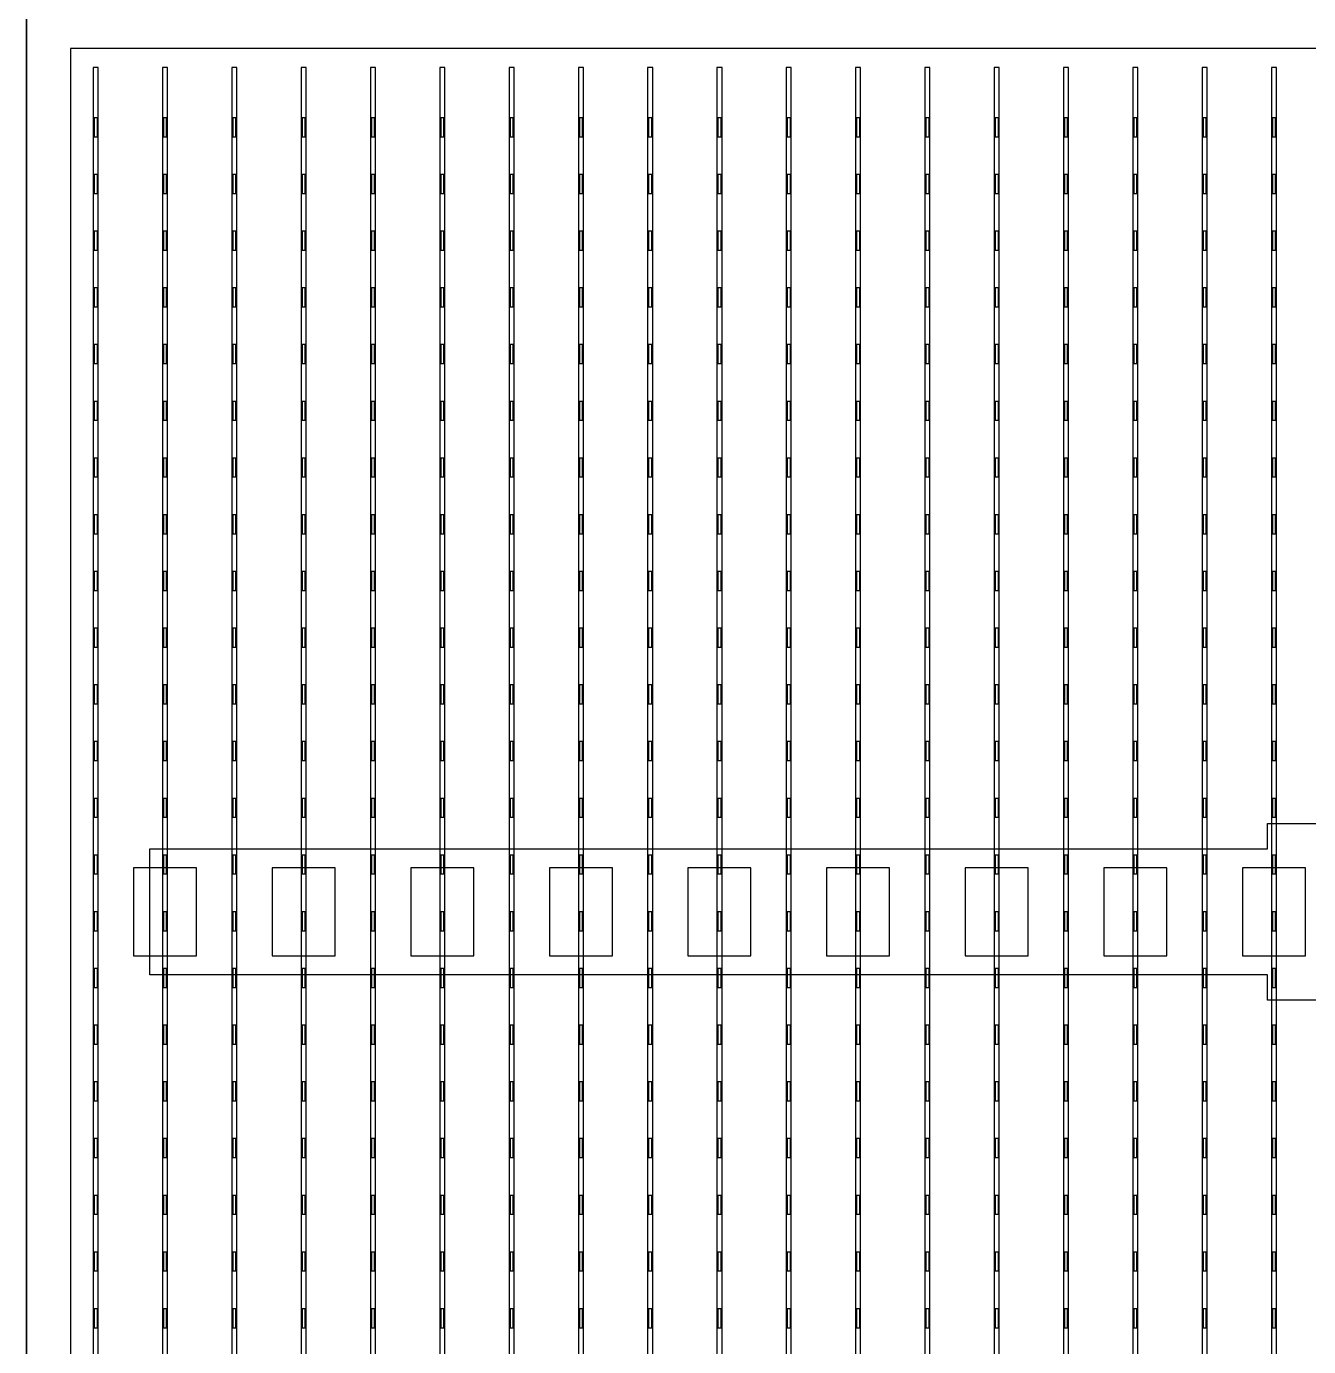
# Model space of a CAD drawing. Header units: millimetres. Extents: x -18 to 142, y -7 to 153.
# Drawn here: x -0.53 to 9.64, y 30.65 to 41.12 of the extents above; entities that cross this region are included whole.
import ezdxf

# ---------------------------------------------------------------- set-up
doc = ezdxf.new("R2010")
doc.units = ezdxf.units.MM
for name, color, linetype in [('BUSBARS', 3, 'Continuous'), ('CELLS', 5, 'Continuous'), ('CONTACT_PADS', 2, 'Continuous'), ('DICING', 4, 'Continuous'), ('FINGERS', 1, 'Continuous'), ('INSULATION', 2, 'Continuous')]:
    doc.layers.add(name, color=color, linetype=linetype)

msp = doc.modelspace()

# ---------------------------------------------------------------- linework, layer by layer
at = {"layer": 'BUSBARS'}
msp.add_lwpolyline([(19.39, 34.6), (19.39, 33.6), (10.52, 33.6), (10.52, 33.4), (9.32, 33.4), (9.32, 33.6), (0.45, 33.6), (0.45, 34.6), (9.32, 34.6), (9.32, 34.8), (10.52, 34.8), (10.52, 34.6), (19.39, 34.6)], close=True, dxfattribs=at)
at = {"layer": 'CELLS'}
msp.add_lwpolyline([(20.37, 20.4), (20.37, 41.3), (-0.53, 41.3), (-0.53, 20.4), (20.37, 20.4)], close=True, dxfattribs=at)
at = {"layer": 'CONTACT_PADS'}
for points in [[(0.033, 40.25), (0.033, 40.4), (0.008, 40.4), (0.008, 40.25), (0.033, 40.25)], [(0.583, 40.25), (0.583, 40.4), (0.558, 40.4), (0.558, 40.25), (0.583, 40.25)], [(1.133, 40.25), (1.133, 40.4), (1.108, 40.4), (1.108, 40.25), (1.133, 40.25)], [(1.683, 40.25), (1.683, 40.4), (1.658, 40.4), (1.658, 40.25), (1.683, 40.25)], [(2.233, 40.25), (2.233, 40.4), (2.208, 40.4), (2.208, 40.25), (2.233, 40.25)], [(2.783, 40.25), (2.783, 40.4), (2.758, 40.4), (2.758, 40.25), (2.783, 40.25)], [(3.333, 40.25), (3.333, 40.4), (3.308, 40.4), (3.308, 40.25), (3.333, 40.25)], [(3.883, 40.25), (3.883, 40.4), (3.858, 40.4), (3.858, 40.25), (3.883, 40.25)], [(4.433, 40.25), (4.433, 40.4), (4.408, 40.4), (4.408, 40.25), (4.433, 40.25)], [(4.983, 40.25), (4.983, 40.4), (4.958, 40.4), (4.958, 40.25), (4.983, 40.25)], [(5.533, 40.25), (5.533, 40.4), (5.508, 40.4), (5.508, 40.25), (5.533, 40.25)], [(6.083, 40.25), (6.083, 40.4), (6.058, 40.4), (6.058, 40.25), (6.083, 40.25)], [(6.633, 40.25), (6.633, 40.4), (6.608, 40.4), (6.608, 40.25), (6.633, 40.25)], [(7.183, 40.25), (7.183, 40.4), (7.158, 40.4), (7.158, 40.25), (7.183, 40.25)], [(7.733, 40.25), (7.733, 40.4), (7.708, 40.4), (7.708, 40.25), (7.733, 40.25)], [(8.283, 40.25), (8.283, 40.4), (8.258, 40.4), (8.258, 40.25), (8.283, 40.25)], [(8.833, 40.25), (8.833, 40.4), (8.808, 40.4), (8.808, 40.25), (8.833, 40.25)], [(9.383, 40.25), (9.383, 40.4), (9.358, 40.4), (9.358, 40.25), (9.383, 40.25)], [(0.033, 39.8), (0.033, 39.95), (0.008, 39.95), (0.008, 39.8), (0.033, 39.8)], [(0.583, 39.8), (0.583, 39.95), (0.558, 39.95), (0.558, 39.8), (0.583, 39.8)], [(1.133, 39.8), (1.133, 39.95), (1.108, 39.95), (1.108, 39.8), (1.133, 39.8)], [(1.683, 39.8), (1.683, 39.95), (1.658, 39.95), (1.658, 39.8), (1.683, 39.8)], [(2.233, 39.8), (2.233, 39.95), (2.208, 39.95), (2.208, 39.8), (2.233, 39.8)], [(2.783, 39.8), (2.783, 39.95), (2.758, 39.95), (2.758, 39.8), (2.783, 39.8)], [(3.333, 39.8), (3.333, 39.95), (3.308, 39.95), (3.308, 39.8), (3.333, 39.8)], [(3.883, 39.8), (3.883, 39.95), (3.858, 39.95), (3.858, 39.8), (3.883, 39.8)], [(4.433, 39.8), (4.433, 39.95), (4.408, 39.95), (4.408, 39.8), (4.433, 39.8)], [(4.983, 39.8), (4.983, 39.95), (4.958, 39.95), (4.958, 39.8), (4.983, 39.8)], [(5.533, 39.8), (5.533, 39.95), (5.508, 39.95), (5.508, 39.8), (5.533, 39.8)], [(6.083, 39.8), (6.083, 39.95), (6.058, 39.95), (6.058, 39.8), (6.083, 39.8)], [(6.633, 39.8), (6.633, 39.95), (6.608, 39.95), (6.608, 39.8), (6.633, 39.8)], [(7.183, 39.8), (7.183, 39.95), (7.158, 39.95), (7.158, 39.8), (7.183, 39.8)], [(7.733, 39.8), (7.733, 39.95), (7.708, 39.95), (7.708, 39.8), (7.733, 39.8)], [(8.283, 39.8), (8.283, 39.95), (8.258, 39.95), (8.258, 39.8), (8.283, 39.8)], [(8.833, 39.8), (8.833, 39.95), (8.808, 39.95), (8.808, 39.8), (8.833, 39.8)], [(9.383, 39.8), (9.383, 39.95), (9.358, 39.95), (9.358, 39.8), (9.383, 39.8)], [(0.033, 39.35), (0.033, 39.5), (0.008, 39.5), (0.008, 39.35), (0.033, 39.35)], [(0.583, 39.35), (0.583, 39.5), (0.558, 39.5), (0.558, 39.35), (0.583, 39.35)], [(1.133, 39.35), (1.133, 39.5), (1.108, 39.5), (1.108, 39.35), (1.133, 39.35)], [(1.683, 39.35), (1.683, 39.5), (1.658, 39.5), (1.658, 39.35), (1.683, 39.35)], [(2.233, 39.35), (2.233, 39.5), (2.208, 39.5), (2.208, 39.35), (2.233, 39.35)], [(2.783, 39.35), (2.783, 39.5), (2.758, 39.5), (2.758, 39.35), (2.783, 39.35)], [(3.333, 39.35), (3.333, 39.5), (3.308, 39.5), (3.308, 39.35), (3.333, 39.35)], [(3.883, 39.35), (3.883, 39.5), (3.858, 39.5), (3.858, 39.35), (3.883, 39.35)], [(4.433, 39.35), (4.433, 39.5), (4.408, 39.5), (4.408, 39.35), (4.433, 39.35)], [(4.983, 39.35), (4.983, 39.5), (4.958, 39.5), (4.958, 39.35), (4.983, 39.35)], [(5.533, 39.35), (5.533, 39.5), (5.508, 39.5), (5.508, 39.35), (5.533, 39.35)], [(6.083, 39.35), (6.083, 39.5), (6.058, 39.5), (6.058, 39.35), (6.083, 39.35)], [(6.633, 39.35), (6.633, 39.5), (6.608, 39.5), (6.608, 39.35), (6.633, 39.35)], [(7.183, 39.35), (7.183, 39.5), (7.158, 39.5), (7.158, 39.35), (7.183, 39.35)], [(7.733, 39.35), (7.733, 39.5), (7.708, 39.5), (7.708, 39.35), (7.733, 39.35)], [(8.283, 39.35), (8.283, 39.5), (8.258, 39.5), (8.258, 39.35), (8.283, 39.35)], [(8.833, 39.35), (8.833, 39.5), (8.808, 39.5), (8.808, 39.35), (8.833, 39.35)], [(9.383, 39.35), (9.383, 39.5), (9.358, 39.5), (9.358, 39.35), (9.383, 39.35)], [(0.033, 38.9), (0.033, 39.05), (0.008, 39.05), (0.008, 38.9), (0.033, 38.9)], [(0.583, 38.9), (0.583, 39.05), (0.558, 39.05), (0.558, 38.9), (0.583, 38.9)], [(1.133, 38.9), (1.133, 39.05), (1.108, 39.05), (1.108, 38.9), (1.133, 38.9)], [(1.683, 38.9), (1.683, 39.05), (1.658, 39.05), (1.658, 38.9), (1.683, 38.9)], [(2.233, 38.9), (2.233, 39.05), (2.208, 39.05), (2.208, 38.9), (2.233, 38.9)], [(2.783, 38.9), (2.783, 39.05), (2.758, 39.05), (2.758, 38.9), (2.783, 38.9)], [(3.333, 38.9), (3.333, 39.05), (3.308, 39.05), (3.308, 38.9), (3.333, 38.9)], [(3.883, 38.9), (3.883, 39.05), (3.858, 39.05), (3.858, 38.9), (3.883, 38.9)], [(4.433, 38.9), (4.433, 39.05), (4.408, 39.05), (4.408, 38.9), (4.433, 38.9)], [(4.983, 38.9), (4.983, 39.05), (4.958, 39.05), (4.958, 38.9), (4.983, 38.9)], [(5.533, 38.9), (5.533, 39.05), (5.508, 39.05), (5.508, 38.9), (5.533, 38.9)], [(6.083, 38.9), (6.083, 39.05), (6.058, 39.05), (6.058, 38.9), (6.083, 38.9)], [(6.633, 38.9), (6.633, 39.05), (6.608, 39.05), (6.608, 38.9), (6.633, 38.9)], [(7.183, 38.9), (7.183, 39.05), (7.158, 39.05), (7.158, 38.9), (7.183, 38.9)], [(7.733, 38.9), (7.733, 39.05), (7.708, 39.05), (7.708, 38.9), (7.733, 38.9)], [(8.283, 38.9), (8.283, 39.05), (8.258, 39.05), (8.258, 38.9), (8.283, 38.9)], [(8.833, 38.9), (8.833, 39.05), (8.808, 39.05), (8.808, 38.9), (8.833, 38.9)], [(9.383, 38.9), (9.383, 39.05), (9.358, 39.05), (9.358, 38.9), (9.383, 38.9)], [(0.033, 38.45), (0.033, 38.6), (0.008, 38.6), (0.008, 38.45), (0.033, 38.45)], [(0.583, 38.45), (0.583, 38.6), (0.558, 38.6), (0.558, 38.45), (0.583, 38.45)], [(1.133, 38.45), (1.133, 38.6), (1.108, 38.6), (1.108, 38.45), (1.133, 38.45)], [(1.683, 38.45), (1.683, 38.6), (1.658, 38.6), (1.658, 38.45), (1.683, 38.45)], [(2.233, 38.45), (2.233, 38.6), (2.208, 38.6), (2.208, 38.45), (2.233, 38.45)], [(2.783, 38.45), (2.783, 38.6), (2.758, 38.6), (2.758, 38.45), (2.783, 38.45)], [(3.333, 38.45), (3.333, 38.6), (3.308, 38.6), (3.308, 38.45), (3.333, 38.45)], [(3.883, 38.45), (3.883, 38.6), (3.858, 38.6), (3.858, 38.45), (3.883, 38.45)], [(4.433, 38.45), (4.433, 38.6), (4.408, 38.6), (4.408, 38.45), (4.433, 38.45)], [(4.983, 38.45), (4.983, 38.6), (4.958, 38.6), (4.958, 38.45), (4.983, 38.45)], [(5.533, 38.45), (5.533, 38.6), (5.508, 38.6), (5.508, 38.45), (5.533, 38.45)], [(6.083, 38.45), (6.083, 38.6), (6.058, 38.6), (6.058, 38.45), (6.083, 38.45)], [(6.633, 38.45), (6.633, 38.6), (6.608, 38.6), (6.608, 38.45), (6.633, 38.45)], [(7.183, 38.45), (7.183, 38.6), (7.158, 38.6), (7.158, 38.45), (7.183, 38.45)], [(7.733, 38.45), (7.733, 38.6), (7.708, 38.6), (7.708, 38.45), (7.733, 38.45)], [(8.283, 38.45), (8.283, 38.6), (8.258, 38.6), (8.258, 38.45), (8.283, 38.45)], [(8.833, 38.45), (8.833, 38.6), (8.808, 38.6), (8.808, 38.45), (8.833, 38.45)], [(9.383, 38.45), (9.383, 38.6), (9.358, 38.6), (9.358, 38.45), (9.383, 38.45)], [(0.033, 38), (0.033, 38.15), (0.008, 38.15), (0.008, 38), (0.033, 38)], [(0.583, 38), (0.583, 38.15), (0.558, 38.15), (0.558, 38), (0.583, 38)], [(1.133, 38), (1.133, 38.15), (1.108, 38.15), (1.108, 38), (1.133, 38)], [(1.683, 38), (1.683, 38.15), (1.658, 38.15), (1.658, 38), (1.683, 38)], [(2.233, 38), (2.233, 38.15), (2.208, 38.15), (2.208, 38), (2.233, 38)], [(2.783, 38), (2.783, 38.15), (2.758, 38.15), (2.758, 38), (2.783, 38)], [(3.333, 38), (3.333, 38.15), (3.308, 38.15), (3.308, 38), (3.333, 38)], [(3.883, 38), (3.883, 38.15), (3.858, 38.15), (3.858, 38), (3.883, 38)], [(4.433, 38), (4.433, 38.15), (4.408, 38.15), (4.408, 38), (4.433, 38)], [(4.983, 38), (4.983, 38.15), (4.958, 38.15), (4.958, 38), (4.983, 38)], [(5.533, 38), (5.533, 38.15), (5.508, 38.15), (5.508, 38), (5.533, 38)], [(6.083, 38), (6.083, 38.15), (6.058, 38.15), (6.058, 38), (6.083, 38)], [(6.633, 38), (6.633, 38.15), (6.608, 38.15), (6.608, 38), (6.633, 38)], [(7.183, 38), (7.183, 38.15), (7.158, 38.15), (7.158, 38), (7.183, 38)], [(7.733, 38), (7.733, 38.15), (7.708, 38.15), (7.708, 38), (7.733, 38)], [(8.283, 38), (8.283, 38.15), (8.258, 38.15), (8.258, 38), (8.283, 38)], [(8.833, 38), (8.833, 38.15), (8.808, 38.15), (8.808, 38), (8.833, 38)], [(9.383, 38), (9.383, 38.15), (9.358, 38.15), (9.358, 38), (9.383, 38)], [(0.033, 37.55), (0.033, 37.7), (0.008, 37.7), (0.008, 37.55), (0.033, 37.55)], [(0.583, 37.55), (0.583, 37.7), (0.558, 37.7), (0.558, 37.55), (0.583, 37.55)], [(1.133, 37.55), (1.133, 37.7), (1.108, 37.7), (1.108, 37.55), (1.133, 37.55)], [(1.683, 37.55), (1.683, 37.7), (1.658, 37.7), (1.658, 37.55), (1.683, 37.55)], [(2.233, 37.55), (2.233, 37.7), (2.208, 37.7), (2.208, 37.55), (2.233, 37.55)], [(2.783, 37.55), (2.783, 37.7), (2.758, 37.7), (2.758, 37.55), (2.783, 37.55)], [(3.333, 37.55), (3.333, 37.7), (3.308, 37.7), (3.308, 37.55), (3.333, 37.55)], [(3.883, 37.55), (3.883, 37.7), (3.858, 37.7), (3.858, 37.55), (3.883, 37.55)], [(4.433, 37.55), (4.433, 37.7), (4.408, 37.7), (4.408, 37.55), (4.433, 37.55)], [(4.983, 37.55), (4.983, 37.7), (4.958, 37.7), (4.958, 37.55), (4.983, 37.55)], [(5.533, 37.55), (5.533, 37.7), (5.508, 37.7), (5.508, 37.55), (5.533, 37.55)], [(6.083, 37.55), (6.083, 37.7), (6.058, 37.7), (6.058, 37.55), (6.083, 37.55)], [(6.633, 37.55), (6.633, 37.7), (6.608, 37.7), (6.608, 37.55), (6.633, 37.55)], [(7.183, 37.55), (7.183, 37.7), (7.158, 37.7), (7.158, 37.55), (7.183, 37.55)], [(7.733, 37.55), (7.733, 37.7), (7.708, 37.7), (7.708, 37.55), (7.733, 37.55)], [(8.283, 37.55), (8.283, 37.7), (8.258, 37.7), (8.258, 37.55), (8.283, 37.55)], [(8.833, 37.55), (8.833, 37.7), (8.808, 37.7), (8.808, 37.55), (8.833, 37.55)], [(9.383, 37.55), (9.383, 37.7), (9.358, 37.7), (9.358, 37.55), (9.383, 37.55)], [(0.033, 37.1), (0.033, 37.25), (0.008, 37.25), (0.008, 37.1), (0.033, 37.1)], [(0.583, 37.1), (0.583, 37.25), (0.558, 37.25), (0.558, 37.1), (0.583, 37.1)], [(1.133, 37.1), (1.133, 37.25), (1.108, 37.25), (1.108, 37.1), (1.133, 37.1)], [(1.683, 37.1), (1.683, 37.25), (1.658, 37.25), (1.658, 37.1), (1.683, 37.1)], [(2.233, 37.1), (2.233, 37.25), (2.208, 37.25), (2.208, 37.1), (2.233, 37.1)], [(2.783, 37.1), (2.783, 37.25), (2.758, 37.25), (2.758, 37.1), (2.783, 37.1)], [(3.333, 37.1), (3.333, 37.25), (3.308, 37.25), (3.308, 37.1), (3.333, 37.1)], [(3.883, 37.1), (3.883, 37.25), (3.858, 37.25), (3.858, 37.1), (3.883, 37.1)], [(4.433, 37.1), (4.433, 37.25), (4.408, 37.25), (4.408, 37.1), (4.433, 37.1)], [(4.983, 37.1), (4.983, 37.25), (4.958, 37.25), (4.958, 37.1), (4.983, 37.1)], [(5.533, 37.1), (5.533, 37.25), (5.508, 37.25), (5.508, 37.1), (5.533, 37.1)], [(6.083, 37.1), (6.083, 37.25), (6.058, 37.25), (6.058, 37.1), (6.083, 37.1)], [(6.633, 37.1), (6.633, 37.25), (6.608, 37.25), (6.608, 37.1), (6.633, 37.1)], [(7.183, 37.1), (7.183, 37.25), (7.158, 37.25), (7.158, 37.1), (7.183, 37.1)], [(7.733, 37.1), (7.733, 37.25), (7.708, 37.25), (7.708, 37.1), (7.733, 37.1)], [(8.283, 37.1), (8.283, 37.25), (8.258, 37.25), (8.258, 37.1), (8.283, 37.1)], [(8.833, 37.1), (8.833, 37.25), (8.808, 37.25), (8.808, 37.1), (8.833, 37.1)], [(9.383, 37.1), (9.383, 37.25), (9.358, 37.25), (9.358, 37.1), (9.383, 37.1)], [(0.033, 36.65), (0.033, 36.8), (0.008, 36.8), (0.008, 36.65), (0.033, 36.65)], [(0.583, 36.65), (0.583, 36.8), (0.558, 36.8), (0.558, 36.65), (0.583, 36.65)], [(1.133, 36.65), (1.133, 36.8), (1.108, 36.8), (1.108, 36.65), (1.133, 36.65)], [(1.683, 36.65), (1.683, 36.8), (1.658, 36.8), (1.658, 36.65), (1.683, 36.65)], [(2.233, 36.65), (2.233, 36.8), (2.208, 36.8), (2.208, 36.65), (2.233, 36.65)], [(2.783, 36.65), (2.783, 36.8), (2.758, 36.8), (2.758, 36.65), (2.783, 36.65)], [(3.333, 36.65), (3.333, 36.8), (3.308, 36.8), (3.308, 36.65), (3.333, 36.65)], [(3.883, 36.65), (3.883, 36.8), (3.858, 36.8), (3.858, 36.65), (3.883, 36.65)], [(4.433, 36.65), (4.433, 36.8), (4.408, 36.8), (4.408, 36.65), (4.433, 36.65)], [(4.983, 36.65), (4.983, 36.8), (4.958, 36.8), (4.958, 36.65), (4.983, 36.65)], [(5.533, 36.65), (5.533, 36.8), (5.508, 36.8), (5.508, 36.65), (5.533, 36.65)], [(6.083, 36.65), (6.083, 36.8), (6.058, 36.8), (6.058, 36.65), (6.083, 36.65)], [(6.633, 36.65), (6.633, 36.8), (6.608, 36.8), (6.608, 36.65), (6.633, 36.65)], [(7.183, 36.65), (7.183, 36.8), (7.158, 36.8), (7.158, 36.65), (7.183, 36.65)], [(7.733, 36.65), (7.733, 36.8), (7.708, 36.8), (7.708, 36.65), (7.733, 36.65)], [(8.283, 36.65), (8.283, 36.8), (8.258, 36.8), (8.258, 36.65), (8.283, 36.65)], [(8.833, 36.65), (8.833, 36.8), (8.808, 36.8), (8.808, 36.65), (8.833, 36.65)], [(9.383, 36.65), (9.383, 36.8), (9.358, 36.8), (9.358, 36.65), (9.383, 36.65)], [(0.033, 36.2), (0.033, 36.35), (0.008, 36.35), (0.008, 36.2), (0.033, 36.2)], [(0.583, 36.2), (0.583, 36.35), (0.558, 36.35), (0.558, 36.2), (0.583, 36.2)], [(1.133, 36.2), (1.133, 36.35), (1.108, 36.35), (1.108, 36.2), (1.133, 36.2)], [(1.683, 36.2), (1.683, 36.35), (1.658, 36.35), (1.658, 36.2), (1.683, 36.2)], [(2.233, 36.2), (2.233, 36.35), (2.208, 36.35), (2.208, 36.2), (2.233, 36.2)], [(2.783, 36.2), (2.783, 36.35), (2.758, 36.35), (2.758, 36.2), (2.783, 36.2)], [(3.333, 36.2), (3.333, 36.35), (3.308, 36.35), (3.308, 36.2), (3.333, 36.2)], [(3.883, 36.2), (3.883, 36.35), (3.858, 36.35), (3.858, 36.2), (3.883, 36.2)], [(4.433, 36.2), (4.433, 36.35), (4.408, 36.35), (4.408, 36.2), (4.433, 36.2)], [(4.983, 36.2), (4.983, 36.35), (4.958, 36.35), (4.958, 36.2), (4.983, 36.2)], [(5.533, 36.2), (5.533, 36.35), (5.508, 36.35), (5.508, 36.2), (5.533, 36.2)], [(6.083, 36.2), (6.083, 36.35), (6.058, 36.35), (6.058, 36.2), (6.083, 36.2)], [(6.633, 36.2), (6.633, 36.35), (6.608, 36.35), (6.608, 36.2), (6.633, 36.2)], [(7.183, 36.2), (7.183, 36.35), (7.158, 36.35), (7.158, 36.2), (7.183, 36.2)], [(7.733, 36.2), (7.733, 36.35), (7.708, 36.35), (7.708, 36.2), (7.733, 36.2)], [(8.283, 36.2), (8.283, 36.35), (8.258, 36.35), (8.258, 36.2), (8.283, 36.2)], [(8.833, 36.2), (8.833, 36.35), (8.808, 36.35), (8.808, 36.2), (8.833, 36.2)], [(9.383, 36.2), (9.383, 36.35), (9.358, 36.35), (9.358, 36.2), (9.383, 36.2)], [(0.033, 35.75), (0.033, 35.9), (0.008, 35.9), (0.008, 35.75), (0.033, 35.75)], [(0.583, 35.75), (0.583, 35.9), (0.558, 35.9), (0.558, 35.75), (0.583, 35.75)], [(1.133, 35.75), (1.133, 35.9), (1.108, 35.9), (1.108, 35.75), (1.133, 35.75)], [(1.683, 35.75), (1.683, 35.9), (1.658, 35.9), (1.658, 35.75), (1.683, 35.75)], [(2.233, 35.75), (2.233, 35.9), (2.208, 35.9), (2.208, 35.75), (2.233, 35.75)], [(2.783, 35.75), (2.783, 35.9), (2.758, 35.9), (2.758, 35.75), (2.783, 35.75)], [(3.333, 35.75), (3.333, 35.9), (3.308, 35.9), (3.308, 35.75), (3.333, 35.75)], [(3.883, 35.75), (3.883, 35.9), (3.858, 35.9), (3.858, 35.75), (3.883, 35.75)], [(4.433, 35.75), (4.433, 35.9), (4.408, 35.9), (4.408, 35.75), (4.433, 35.75)], [(4.983, 35.75), (4.983, 35.9), (4.958, 35.9), (4.958, 35.75), (4.983, 35.75)], [(5.533, 35.75), (5.533, 35.9), (5.508, 35.9), (5.508, 35.75), (5.533, 35.75)], [(6.083, 35.75), (6.083, 35.9), (6.058, 35.9), (6.058, 35.75), (6.083, 35.75)], [(6.633, 35.75), (6.633, 35.9), (6.608, 35.9), (6.608, 35.75), (6.633, 35.75)], [(7.183, 35.75), (7.183, 35.9), (7.158, 35.9), (7.158, 35.75), (7.183, 35.75)], [(7.733, 35.75), (7.733, 35.9), (7.708, 35.9), (7.708, 35.75), (7.733, 35.75)], [(8.283, 35.75), (8.283, 35.9), (8.258, 35.9), (8.258, 35.75), (8.283, 35.75)], [(8.833, 35.75), (8.833, 35.9), (8.808, 35.9), (8.808, 35.75), (8.833, 35.75)], [(9.383, 35.75), (9.383, 35.9), (9.358, 35.9), (9.358, 35.75), (9.383, 35.75)], [(0.033, 35.3), (0.033, 35.45), (0.008, 35.45), (0.008, 35.3), (0.033, 35.3)], [(0.583, 35.3), (0.583, 35.45), (0.558, 35.45), (0.558, 35.3), (0.583, 35.3)], [(1.133, 35.3), (1.133, 35.45), (1.108, 35.45), (1.108, 35.3), (1.133, 35.3)], [(1.683, 35.3), (1.683, 35.45), (1.658, 35.45), (1.658, 35.3), (1.683, 35.3)], [(2.233, 35.3), (2.233, 35.45), (2.208, 35.45), (2.208, 35.3), (2.233, 35.3)], [(2.783, 35.3), (2.783, 35.45), (2.758, 35.45), (2.758, 35.3), (2.783, 35.3)], [(3.333, 35.3), (3.333, 35.45), (3.308, 35.45), (3.308, 35.3), (3.333, 35.3)], [(3.883, 35.3), (3.883, 35.45), (3.858, 35.45), (3.858, 35.3), (3.883, 35.3)], [(4.433, 35.3), (4.433, 35.45), (4.408, 35.45), (4.408, 35.3), (4.433, 35.3)], [(4.983, 35.3), (4.983, 35.45), (4.958, 35.45), (4.958, 35.3), (4.983, 35.3)], [(5.533, 35.3), (5.533, 35.45), (5.508, 35.45), (5.508, 35.3), (5.533, 35.3)], [(6.083, 35.3), (6.083, 35.45), (6.058, 35.45), (6.058, 35.3), (6.083, 35.3)], [(6.633, 35.3), (6.633, 35.45), (6.608, 35.45), (6.608, 35.3), (6.633, 35.3)], [(7.183, 35.3), (7.183, 35.45), (7.158, 35.45), (7.158, 35.3), (7.183, 35.3)], [(7.733, 35.3), (7.733, 35.45), (7.708, 35.45), (7.708, 35.3), (7.733, 35.3)], [(8.283, 35.3), (8.283, 35.45), (8.258, 35.45), (8.258, 35.3), (8.283, 35.3)], [(8.833, 35.3), (8.833, 35.45), (8.808, 35.45), (8.808, 35.3), (8.833, 35.3)], [(9.383, 35.3), (9.383, 35.45), (9.358, 35.45), (9.358, 35.3), (9.383, 35.3)], [(0.033, 34.85), (0.033, 35), (0.008, 35), (0.008, 34.85), (0.033, 34.85)], [(0.583, 34.85), (0.583, 35), (0.558, 35), (0.558, 34.85), (0.583, 34.85)], [(1.133, 34.85), (1.133, 35), (1.108, 35), (1.108, 34.85), (1.133, 34.85)], [(1.683, 34.85), (1.683, 35), (1.658, 35), (1.658, 34.85), (1.683, 34.85)], [(2.233, 34.85), (2.233, 35), (2.208, 35), (2.208, 34.85), (2.233, 34.85)], [(2.783, 34.85), (2.783, 35), (2.758, 35), (2.758, 34.85), (2.783, 34.85)], [(3.333, 34.85), (3.333, 35), (3.308, 35), (3.308, 34.85), (3.333, 34.85)], [(3.883, 34.85), (3.883, 35), (3.858, 35), (3.858, 34.85), (3.883, 34.85)], [(4.433, 34.85), (4.433, 35), (4.408, 35), (4.408, 34.85), (4.433, 34.85)], [(4.983, 34.85), (4.983, 35), (4.958, 35), (4.958, 34.85), (4.983, 34.85)], [(5.533, 34.85), (5.533, 35), (5.508, 35), (5.508, 34.85), (5.533, 34.85)], [(6.083, 34.85), (6.083, 35), (6.058, 35), (6.058, 34.85), (6.083, 34.85)], [(6.633, 34.85), (6.633, 35), (6.608, 35), (6.608, 34.85), (6.633, 34.85)], [(7.183, 34.85), (7.183, 35), (7.158, 35), (7.158, 34.85), (7.183, 34.85)], [(7.733, 34.85), (7.733, 35), (7.708, 35), (7.708, 34.85), (7.733, 34.85)], [(8.283, 34.85), (8.283, 35), (8.258, 35), (8.258, 34.85), (8.283, 34.85)], [(8.833, 34.85), (8.833, 35), (8.808, 35), (8.808, 34.85), (8.833, 34.85)], [(9.383, 34.85), (9.383, 35), (9.358, 35), (9.358, 34.85), (9.383, 34.85)], [(0.033, 34.4), (0.033, 34.55), (0.008, 34.55), (0.008, 34.4), (0.033, 34.4)], [(0.583, 34.4), (0.583, 34.55), (0.558, 34.55), (0.558, 34.4), (0.583, 34.4)], [(1.133, 34.4), (1.133, 34.55), (1.108, 34.55), (1.108, 34.4), (1.133, 34.4)], [(1.683, 34.4), (1.683, 34.55), (1.658, 34.55), (1.658, 34.4), (1.683, 34.4)], [(2.233, 34.4), (2.233, 34.55), (2.208, 34.55), (2.208, 34.4), (2.233, 34.4)], [(2.783, 34.4), (2.783, 34.55), (2.758, 34.55), (2.758, 34.4), (2.783, 34.4)], [(3.333, 34.4), (3.333, 34.55), (3.308, 34.55), (3.308, 34.4), (3.333, 34.4)], [(3.883, 34.4), (3.883, 34.55), (3.858, 34.55), (3.858, 34.4), (3.883, 34.4)], [(4.433, 34.4), (4.433, 34.55), (4.408, 34.55), (4.408, 34.4), (4.433, 34.4)], [(4.983, 34.4), (4.983, 34.55), (4.958, 34.55), (4.958, 34.4), (4.983, 34.4)], [(5.533, 34.4), (5.533, 34.55), (5.508, 34.55), (5.508, 34.4), (5.533, 34.4)], [(6.083, 34.4), (6.083, 34.55), (6.058, 34.55), (6.058, 34.4), (6.083, 34.4)], [(6.633, 34.4), (6.633, 34.55), (6.608, 34.55), (6.608, 34.4), (6.633, 34.4)], [(7.183, 34.4), (7.183, 34.55), (7.158, 34.55), (7.158, 34.4), (7.183, 34.4)], [(7.733, 34.4), (7.733, 34.55), (7.708, 34.55), (7.708, 34.4), (7.733, 34.4)], [(8.283, 34.4), (8.283, 34.55), (8.258, 34.55), (8.258, 34.4), (8.283, 34.4)], [(8.833, 34.4), (8.833, 34.55), (8.808, 34.55), (8.808, 34.4), (8.833, 34.4)], [(9.383, 34.4), (9.383, 34.55), (9.358, 34.55), (9.358, 34.4), (9.383, 34.4)], [(0.033, 33.95), (0.033, 34.1), (0.008, 34.1), (0.008, 33.95), (0.033, 33.95)], [(0.583, 33.95), (0.583, 34.1), (0.558, 34.1), (0.558, 33.95), (0.583, 33.95)], [(1.133, 33.95), (1.133, 34.1), (1.108, 34.1), (1.108, 33.95), (1.133, 33.95)], [(1.683, 33.95), (1.683, 34.1), (1.658, 34.1), (1.658, 33.95), (1.683, 33.95)], [(2.233, 33.95), (2.233, 34.1), (2.208, 34.1), (2.208, 33.95), (2.233, 33.95)], [(2.783, 33.95), (2.783, 34.1), (2.758, 34.1), (2.758, 33.95), (2.783, 33.95)], [(3.333, 33.95), (3.333, 34.1), (3.308, 34.1), (3.308, 33.95), (3.333, 33.95)], [(3.883, 33.95), (3.883, 34.1), (3.858, 34.1), (3.858, 33.95), (3.883, 33.95)], [(4.433, 33.95), (4.433, 34.1), (4.408, 34.1), (4.408, 33.95), (4.433, 33.95)], [(4.983, 33.95), (4.983, 34.1), (4.958, 34.1), (4.958, 33.95), (4.983, 33.95)], [(5.533, 33.95), (5.533, 34.1), (5.508, 34.1), (5.508, 33.95), (5.533, 33.95)], [(6.083, 33.95), (6.083, 34.1), (6.058, 34.1), (6.058, 33.95), (6.083, 33.95)], [(6.633, 33.95), (6.633, 34.1), (6.608, 34.1), (6.608, 33.95), (6.633, 33.95)], [(7.183, 33.95), (7.183, 34.1), (7.158, 34.1), (7.158, 33.95), (7.183, 33.95)], [(7.733, 33.95), (7.733, 34.1), (7.708, 34.1), (7.708, 33.95), (7.733, 33.95)], [(8.283, 33.95), (8.283, 34.1), (8.258, 34.1), (8.258, 33.95), (8.283, 33.95)], [(8.833, 33.95), (8.833, 34.1), (8.808, 34.1), (8.808, 33.95), (8.833, 33.95)], [(9.383, 33.95), (9.383, 34.1), (9.358, 34.1), (9.358, 33.95), (9.383, 33.95)], [(0.033, 33.5), (0.033, 33.65), (0.008, 33.65), (0.008, 33.5), (0.033, 33.5)], [(0.583, 33.5), (0.583, 33.65), (0.558, 33.65), (0.558, 33.5), (0.583, 33.5)], [(1.133, 33.5), (1.133, 33.65), (1.108, 33.65), (1.108, 33.5), (1.133, 33.5)], [(1.683, 33.5), (1.683, 33.65), (1.658, 33.65), (1.658, 33.5), (1.683, 33.5)], [(2.233, 33.5), (2.233, 33.65), (2.208, 33.65), (2.208, 33.5), (2.233, 33.5)], [(2.783, 33.5), (2.783, 33.65), (2.758, 33.65), (2.758, 33.5), (2.783, 33.5)], [(3.333, 33.5), (3.333, 33.65), (3.308, 33.65), (3.308, 33.5), (3.333, 33.5)], [(3.883, 33.5), (3.883, 33.65), (3.858, 33.65), (3.858, 33.5), (3.883, 33.5)], [(4.433, 33.5), (4.433, 33.65), (4.408, 33.65), (4.408, 33.5), (4.433, 33.5)], [(4.983, 33.5), (4.983, 33.65), (4.958, 33.65), (4.958, 33.5), (4.983, 33.5)], [(5.533, 33.5), (5.533, 33.65), (5.508, 33.65), (5.508, 33.5), (5.533, 33.5)], [(6.083, 33.5), (6.083, 33.65), (6.058, 33.65), (6.058, 33.5), (6.083, 33.5)], [(6.633, 33.5), (6.633, 33.65), (6.608, 33.65), (6.608, 33.5), (6.633, 33.5)], [(7.183, 33.5), (7.183, 33.65), (7.158, 33.65), (7.158, 33.5), (7.183, 33.5)], [(7.733, 33.5), (7.733, 33.65), (7.708, 33.65), (7.708, 33.5), (7.733, 33.5)], [(8.283, 33.5), (8.283, 33.65), (8.258, 33.65), (8.258, 33.5), (8.283, 33.5)], [(8.833, 33.5), (8.833, 33.65), (8.808, 33.65), (8.808, 33.5), (8.833, 33.5)], [(9.383, 33.5), (9.383, 33.65), (9.358, 33.65), (9.358, 33.5), (9.383, 33.5)], [(0.033, 33.05), (0.033, 33.2), (0.008, 33.2), (0.008, 33.05), (0.033, 33.05)], [(0.583, 33.05), (0.583, 33.2), (0.558, 33.2), (0.558, 33.05), (0.583, 33.05)], [(1.133, 33.05), (1.133, 33.2), (1.108, 33.2), (1.108, 33.05), (1.133, 33.05)], [(1.683, 33.05), (1.683, 33.2), (1.658, 33.2), (1.658, 33.05), (1.683, 33.05)], [(2.233, 33.05), (2.233, 33.2), (2.208, 33.2), (2.208, 33.05), (2.233, 33.05)], [(2.783, 33.05), (2.783, 33.2), (2.758, 33.2), (2.758, 33.05), (2.783, 33.05)], [(3.333, 33.05), (3.333, 33.2), (3.308, 33.2), (3.308, 33.05), (3.333, 33.05)], [(3.883, 33.05), (3.883, 33.2), (3.858, 33.2), (3.858, 33.05), (3.883, 33.05)], [(4.433, 33.05), (4.433, 33.2), (4.408, 33.2), (4.408, 33.05), (4.433, 33.05)], [(4.983, 33.05), (4.983, 33.2), (4.958, 33.2), (4.958, 33.05), (4.983, 33.05)], [(5.533, 33.05), (5.533, 33.2), (5.508, 33.2), (5.508, 33.05), (5.533, 33.05)], [(6.083, 33.05), (6.083, 33.2), (6.058, 33.2), (6.058, 33.05), (6.083, 33.05)], [(6.633, 33.05), (6.633, 33.2), (6.608, 33.2), (6.608, 33.05), (6.633, 33.05)], [(7.183, 33.05), (7.183, 33.2), (7.158, 33.2), (7.158, 33.05), (7.183, 33.05)], [(7.733, 33.05), (7.733, 33.2), (7.708, 33.2), (7.708, 33.05), (7.733, 33.05)], [(8.283, 33.05), (8.283, 33.2), (8.258, 33.2), (8.258, 33.05), (8.283, 33.05)], [(8.833, 33.05), (8.833, 33.2), (8.808, 33.2), (8.808, 33.05), (8.833, 33.05)], [(9.383, 33.05), (9.383, 33.2), (9.358, 33.2), (9.358, 33.05), (9.383, 33.05)], [(0.033, 32.6), (0.033, 32.75), (0.008, 32.75), (0.008, 32.6), (0.033, 32.6)], [(0.583, 32.6), (0.583, 32.75), (0.558, 32.75), (0.558, 32.6), (0.583, 32.6)], [(1.133, 32.6), (1.133, 32.75), (1.108, 32.75), (1.108, 32.6), (1.133, 32.6)], [(1.683, 32.6), (1.683, 32.75), (1.658, 32.75), (1.658, 32.6), (1.683, 32.6)], [(2.233, 32.6), (2.233, 32.75), (2.208, 32.75), (2.208, 32.6), (2.233, 32.6)], [(2.783, 32.6), (2.783, 32.75), (2.758, 32.75), (2.758, 32.6), (2.783, 32.6)], [(3.333, 32.6), (3.333, 32.75), (3.308, 32.75), (3.308, 32.6), (3.333, 32.6)], [(3.883, 32.6), (3.883, 32.75), (3.858, 32.75), (3.858, 32.6), (3.883, 32.6)], [(4.433, 32.6), (4.433, 32.75), (4.408, 32.75), (4.408, 32.6), (4.433, 32.6)], [(4.983, 32.6), (4.983, 32.75), (4.958, 32.75), (4.958, 32.6), (4.983, 32.6)], [(5.533, 32.6), (5.533, 32.75), (5.508, 32.75), (5.508, 32.6), (5.533, 32.6)], [(6.083, 32.6), (6.083, 32.75), (6.058, 32.75), (6.058, 32.6), (6.083, 32.6)], [(6.633, 32.6), (6.633, 32.75), (6.608, 32.75), (6.608, 32.6), (6.633, 32.6)], [(7.183, 32.6), (7.183, 32.75), (7.158, 32.75), (7.158, 32.6), (7.183, 32.6)], [(7.733, 32.6), (7.733, 32.75), (7.708, 32.75), (7.708, 32.6), (7.733, 32.6)], [(8.283, 32.6), (8.283, 32.75), (8.258, 32.75), (8.258, 32.6), (8.283, 32.6)], [(8.833, 32.6), (8.833, 32.75), (8.808, 32.75), (8.808, 32.6), (8.833, 32.6)], [(9.383, 32.6), (9.383, 32.75), (9.358, 32.75), (9.358, 32.6), (9.383, 32.6)], [(0.033, 32.15), (0.033, 32.3), (0.008, 32.3), (0.008, 32.15), (0.033, 32.15)], [(0.583, 32.15), (0.583, 32.3), (0.558, 32.3), (0.558, 32.15), (0.583, 32.15)], [(1.133, 32.15), (1.133, 32.3), (1.108, 32.3), (1.108, 32.15), (1.133, 32.15)], [(1.683, 32.15), (1.683, 32.3), (1.658, 32.3), (1.658, 32.15), (1.683, 32.15)], [(2.233, 32.15), (2.233, 32.3), (2.208, 32.3), (2.208, 32.15), (2.233, 32.15)], [(2.783, 32.15), (2.783, 32.3), (2.758, 32.3), (2.758, 32.15), (2.783, 32.15)], [(3.333, 32.15), (3.333, 32.3), (3.308, 32.3), (3.308, 32.15), (3.333, 32.15)], [(3.883, 32.15), (3.883, 32.3), (3.858, 32.3), (3.858, 32.15), (3.883, 32.15)], [(4.433, 32.15), (4.433, 32.3), (4.408, 32.3), (4.408, 32.15), (4.433, 32.15)], [(4.983, 32.15), (4.983, 32.3), (4.958, 32.3), (4.958, 32.15), (4.983, 32.15)], [(5.533, 32.15), (5.533, 32.3), (5.508, 32.3), (5.508, 32.15), (5.533, 32.15)], [(6.083, 32.15), (6.083, 32.3), (6.058, 32.3), (6.058, 32.15), (6.083, 32.15)], [(6.633, 32.15), (6.633, 32.3), (6.608, 32.3), (6.608, 32.15), (6.633, 32.15)], [(7.183, 32.15), (7.183, 32.3), (7.158, 32.3), (7.158, 32.15), (7.183, 32.15)], [(7.733, 32.15), (7.733, 32.3), (7.708, 32.3), (7.708, 32.15), (7.733, 32.15)], [(8.283, 32.15), (8.283, 32.3), (8.258, 32.3), (8.258, 32.15), (8.283, 32.15)], [(8.833, 32.15), (8.833, 32.3), (8.808, 32.3), (8.808, 32.15), (8.833, 32.15)], [(9.383, 32.15), (9.383, 32.3), (9.358, 32.3), (9.358, 32.15), (9.383, 32.15)], [(0.033, 31.7), (0.033, 31.85), (0.008, 31.85), (0.008, 31.7), (0.033, 31.7)], [(0.583, 31.7), (0.583, 31.85), (0.558, 31.85), (0.558, 31.7), (0.583, 31.7)], [(1.133, 31.7), (1.133, 31.85), (1.108, 31.85), (1.108, 31.7), (1.133, 31.7)], [(1.683, 31.7), (1.683, 31.85), (1.658, 31.85), (1.658, 31.7), (1.683, 31.7)], [(2.233, 31.7), (2.233, 31.85), (2.208, 31.85), (2.208, 31.7), (2.233, 31.7)], [(2.783, 31.7), (2.783, 31.85), (2.758, 31.85), (2.758, 31.7), (2.783, 31.7)], [(3.333, 31.7), (3.333, 31.85), (3.308, 31.85), (3.308, 31.7), (3.333, 31.7)], [(3.883, 31.7), (3.883, 31.85), (3.858, 31.85), (3.858, 31.7), (3.883, 31.7)], [(4.433, 31.7), (4.433, 31.85), (4.408, 31.85), (4.408, 31.7), (4.433, 31.7)], [(4.983, 31.7), (4.983, 31.85), (4.958, 31.85), (4.958, 31.7), (4.983, 31.7)], [(5.533, 31.7), (5.533, 31.85), (5.508, 31.85), (5.508, 31.7), (5.533, 31.7)], [(6.083, 31.7), (6.083, 31.85), (6.058, 31.85), (6.058, 31.7), (6.083, 31.7)], [(6.633, 31.7), (6.633, 31.85), (6.608, 31.85), (6.608, 31.7), (6.633, 31.7)], [(7.183, 31.7), (7.183, 31.85), (7.158, 31.85), (7.158, 31.7), (7.183, 31.7)], [(7.733, 31.7), (7.733, 31.85), (7.708, 31.85), (7.708, 31.7), (7.733, 31.7)], [(8.283, 31.7), (8.283, 31.85), (8.258, 31.85), (8.258, 31.7), (8.283, 31.7)], [(8.833, 31.7), (8.833, 31.85), (8.808, 31.85), (8.808, 31.7), (8.833, 31.7)], [(9.383, 31.7), (9.383, 31.85), (9.358, 31.85), (9.358, 31.7), (9.383, 31.7)], [(0.033, 31.25), (0.033, 31.4), (0.008, 31.4), (0.008, 31.25), (0.033, 31.25)], [(0.583, 31.25), (0.583, 31.4), (0.558, 31.4), (0.558, 31.25), (0.583, 31.25)], [(1.133, 31.25), (1.133, 31.4), (1.108, 31.4), (1.108, 31.25), (1.133, 31.25)], [(1.683, 31.25), (1.683, 31.4), (1.658, 31.4), (1.658, 31.25), (1.683, 31.25)], [(2.233, 31.25), (2.233, 31.4), (2.208, 31.4), (2.208, 31.25), (2.233, 31.25)], [(2.783, 31.25), (2.783, 31.4), (2.758, 31.4), (2.758, 31.25), (2.783, 31.25)], [(3.333, 31.25), (3.333, 31.4), (3.308, 31.4), (3.308, 31.25), (3.333, 31.25)], [(3.883, 31.25), (3.883, 31.4), (3.858, 31.4), (3.858, 31.25), (3.883, 31.25)], [(4.433, 31.25), (4.433, 31.4), (4.408, 31.4), (4.408, 31.25), (4.433, 31.25)], [(4.983, 31.25), (4.983, 31.4), (4.958, 31.4), (4.958, 31.25), (4.983, 31.25)], [(5.533, 31.25), (5.533, 31.4), (5.508, 31.4), (5.508, 31.25), (5.533, 31.25)], [(6.083, 31.25), (6.083, 31.4), (6.058, 31.4), (6.058, 31.25), (6.083, 31.25)], [(6.633, 31.25), (6.633, 31.4), (6.608, 31.4), (6.608, 31.25), (6.633, 31.25)], [(7.183, 31.25), (7.183, 31.4), (7.158, 31.4), (7.158, 31.25), (7.183, 31.25)], [(7.733, 31.25), (7.733, 31.4), (7.708, 31.4), (7.708, 31.25), (7.733, 31.25)], [(8.283, 31.25), (8.283, 31.4), (8.258, 31.4), (8.258, 31.25), (8.283, 31.25)], [(8.833, 31.25), (8.833, 31.4), (8.808, 31.4), (8.808, 31.25), (8.833, 31.25)], [(9.383, 31.25), (9.383, 31.4), (9.358, 31.4), (9.358, 31.25), (9.383, 31.25)], [(0.033, 30.8), (0.033, 30.95), (0.008, 30.95), (0.008, 30.8), (0.033, 30.8)], [(0.583, 30.8), (0.583, 30.95), (0.558, 30.95), (0.558, 30.8), (0.583, 30.8)], [(1.133, 30.8), (1.133, 30.95), (1.108, 30.95), (1.108, 30.8), (1.133, 30.8)], [(1.683, 30.8), (1.683, 30.95), (1.658, 30.95), (1.658, 30.8), (1.683, 30.8)], [(2.233, 30.8), (2.233, 30.95), (2.208, 30.95), (2.208, 30.8), (2.233, 30.8)], [(2.783, 30.8), (2.783, 30.95), (2.758, 30.95), (2.758, 30.8), (2.783, 30.8)], [(3.333, 30.8), (3.333, 30.95), (3.308, 30.95), (3.308, 30.8), (3.333, 30.8)], [(3.883, 30.8), (3.883, 30.95), (3.858, 30.95), (3.858, 30.8), (3.883, 30.8)], [(4.433, 30.8), (4.433, 30.95), (4.408, 30.95), (4.408, 30.8), (4.433, 30.8)], [(4.983, 30.8), (4.983, 30.95), (4.958, 30.95), (4.958, 30.8), (4.983, 30.8)], [(5.533, 30.8), (5.533, 30.95), (5.508, 30.95), (5.508, 30.8), (5.533, 30.8)], [(6.083, 30.8), (6.083, 30.95), (6.058, 30.95), (6.058, 30.8), (6.083, 30.8)], [(6.633, 30.8), (6.633, 30.95), (6.608, 30.95), (6.608, 30.8), (6.633, 30.8)], [(7.183, 30.8), (7.183, 30.95), (7.158, 30.95), (7.158, 30.8), (7.183, 30.8)], [(7.733, 30.8), (7.733, 30.95), (7.708, 30.95), (7.708, 30.8), (7.733, 30.8)], [(8.283, 30.8), (8.283, 30.95), (8.258, 30.95), (8.258, 30.8), (8.283, 30.8)], [(8.833, 30.8), (8.833, 30.95), (8.808, 30.95), (8.808, 30.8), (8.833, 30.8)], [(9.383, 30.8), (9.383, 30.95), (9.358, 30.95), (9.358, 30.8), (9.383, 30.8)]]:
    msp.add_lwpolyline(points, close=True, dxfattribs=at)
at = {"layer": 'DICING'}
for q in [(-0.53, 152.65), (-0.53, 152.65), (-0.53, 152.65), (-0.53, 152.65), (-0.53, 152.65), (-0.53, 152.65), (-0.53, 131.75), (-0.53, 131.75), (-0.53, 131.75), (-0.53, 131.75), (-0.53, 131.75), (-0.53, 131.75), (-0.53, 110.85), (-0.53, 110.85), (-0.53, 110.85), (-0.53, 110.85), (-0.53, 110.85), (-0.53, 110.85), (-0.53, 89.95), (-0.53, 89.95), (-0.53, 89.95), (-0.53, 89.95), (-0.53, 89.95), (-0.53, 89.95), (-0.53, 69.05), (-0.53, 69.05), (-0.53, 69.05), (-0.53, 69.05), (-0.53, 69.05), (-0.53, 69.05), (-0.53, 48.15), (-0.53, 48.15), (-0.53, 48.15), (-0.53, 48.15), (-0.53, 48.15), (-0.53, 48.15)]:
    msp.add_line((-0.53, -7.35), q, dxfattribs=at)
at = {"layer": 'FINGERS'}
for points in [[(0.04, 20.9), (0.04, 40.8), (0, 40.8), (0, 20.9), (0.04, 20.9)], [(0.59, 20.9), (0.59, 40.8), (0.55, 40.8), (0.55, 20.9), (0.59, 20.9)], [(1.14, 20.9), (1.14, 40.8), (1.1, 40.8), (1.1, 20.9), (1.14, 20.9)], [(1.69, 20.9), (1.69, 40.8), (1.65, 40.8), (1.65, 20.9), (1.69, 20.9)], [(2.24, 20.9), (2.24, 40.8), (2.2, 40.8), (2.2, 20.9), (2.24, 20.9)], [(2.79, 20.9), (2.79, 40.8), (2.75, 40.8), (2.75, 20.9), (2.79, 20.9)], [(3.34, 20.9), (3.34, 40.8), (3.3, 40.8), (3.3, 20.9), (3.34, 20.9)], [(3.89, 20.9), (3.89, 40.8), (3.85, 40.8), (3.85, 20.9), (3.89, 20.9)], [(4.44, 20.9), (4.44, 40.8), (4.4, 40.8), (4.4, 20.9), (4.44, 20.9)], [(4.99, 20.9), (4.99, 40.8), (4.95, 40.8), (4.95, 20.9), (4.99, 20.9)], [(5.54, 20.9), (5.54, 40.8), (5.5, 40.8), (5.5, 20.9), (5.54, 20.9)], [(6.09, 20.9), (6.09, 40.8), (6.05, 40.8), (6.05, 20.9), (6.09, 20.9)], [(6.64, 20.9), (6.64, 40.8), (6.6, 40.8), (6.6, 20.9), (6.64, 20.9)], [(7.19, 20.9), (7.19, 40.8), (7.15, 40.8), (7.15, 20.9), (7.19, 20.9)], [(7.74, 20.9), (7.74, 40.8), (7.7, 40.8), (7.7, 20.9), (7.74, 20.9)], [(8.29, 20.9), (8.29, 40.8), (8.25, 40.8), (8.25, 20.9), (8.29, 20.9)], [(8.84, 20.9), (8.84, 40.8), (8.8, 40.8), (8.8, 20.9), (8.84, 20.9)], [(9.39, 20.9), (9.39, 40.8), (9.35, 40.8), (9.35, 20.9), (9.39, 20.9)]]:
    msp.add_lwpolyline(points, close=True, dxfattribs=at)
at = {"layer": 'INSULATION'}
for points in [[(20.02, 20.75), (20.02, 40.95), (-0.18, 40.95), (-0.18, 20.75), (20.02, 20.75)], [(0.82, 33.75), (0.82, 34.45), (0.32, 34.45), (0.32, 33.75), (0.82, 33.75)], [(1.92, 33.75), (1.92, 34.45), (1.42, 34.45), (1.42, 33.75), (1.92, 33.75)], [(3.02, 33.75), (3.02, 34.45), (2.52, 34.45), (2.52, 33.75), (3.02, 33.75)], [(4.12, 33.75), (4.12, 34.45), (3.62, 34.45), (3.62, 33.75), (4.12, 33.75)], [(5.22, 33.75), (5.22, 34.45), (4.72, 34.45), (4.72, 33.75), (5.22, 33.75)], [(6.32, 33.75), (6.32, 34.45), (5.82, 34.45), (5.82, 33.75), (6.32, 33.75)], [(7.42, 33.75), (7.42, 34.45), (6.92, 34.45), (6.92, 33.75), (7.42, 33.75)], [(8.52, 33.75), (8.52, 34.45), (8.02, 34.45), (8.02, 33.75), (8.52, 33.75)], [(9.62, 33.75), (9.62, 34.45), (9.12, 34.45), (9.12, 33.75), (9.62, 33.75)]]:
    msp.add_lwpolyline(points, close=True, dxfattribs=at)

doc.saveas('drawing.dxf')
